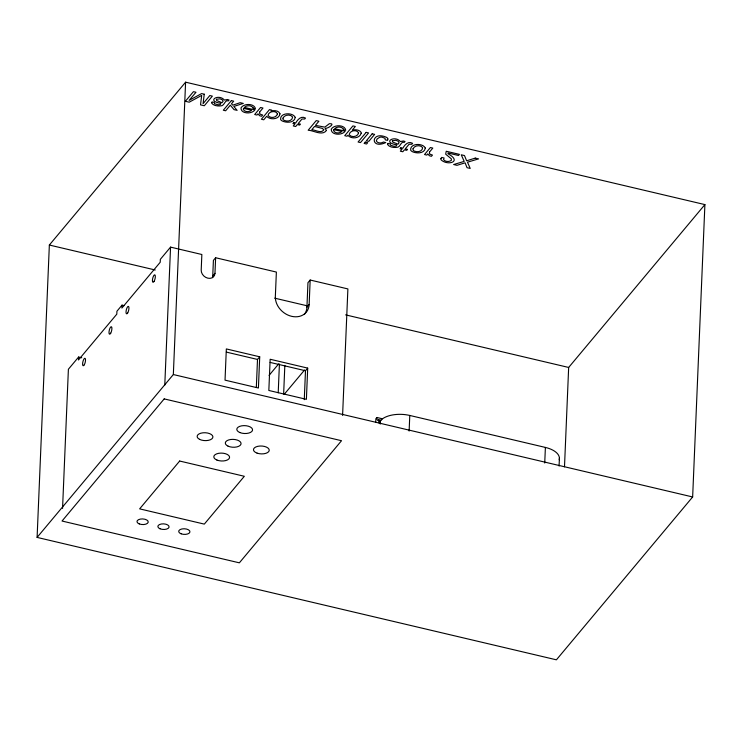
<?xml version="1.0" encoding="UTF-8"?>
<svg xmlns="http://www.w3.org/2000/svg" width="742" height="742" viewBox="0 0 742 742"><rect width="100%" height="100%" fill="white"/><g stroke="black" fill="none" stroke-linecap="round" stroke-linejoin="round"><path stroke-width="1.11" d="M37.1 537.403L49.352 245.036L185.593 82.176L704.9 204.597L692.648 496.964L556.407 659.823L37.1 537.403L173.34 374.543L185.593 82.176M62.56 508.381L68.394 369.247L78.606 357.032L81.741 357.774M78.606 357.032L78.485 359.963L116.8 314.163L116.921 311.232L122.031 305.129L124.118 305.621M122.031 305.129L121.911 308.06L160.216 262.26L160.346 259.329L170.558 247.114L201.852 254.497L201.203 270.107A7.439 6.019 39.9 0 0 207.816 278.167A7.439 6.019 39.9 0 0 214.967 273.353L215.625 257.743L276.376 272.064L275.347 296.531A18.262 14.766 39.9 0 0 291.587 316.315A18.262 14.766 39.9 0 0 309.145 304.498L310.175 280.031L347.887 288.926L342.591 415.409M164.78 385.107L170.558 247.114M212.453 277.61A7.439 6.019 39.9 0 0 212.75 275.996L213.408 260.386L215.625 257.743M256.342 387.194L257.502 359.443L259.719 356.8L226.338 348.925L225.03 380.145L258.411 388.01L259.719 356.8M278.213 392.796L279.409 364.099M283.639 394.076L284.835 365.379M304.341 314.506A18.262 14.766 39.9 0 0 306.938 307.142L307.958 282.674L310.175 280.031M304.276 399.66L305.491 370.759L307.698 368.106L270.153 359.258L268.836 390.468L306.39 399.326L307.698 368.106M375.74 422.059L375.879 418.711L376.899 417.486L382.51 418.813M376.899 417.486A5.639 1.753 -76.7 0 0 378.819 419.824L378.698 422.745L380.405 420.714A22.548 11.278 2.4 0 1 409.779 415.455L545.389 447.426A22.548 11.278 2.4 0 1 559.227 459.715M380.266 424.062L380.405 420.714M409.13 431.065L409.779 415.455M544.73 463.027L545.389 447.426M559.078 466.05L559.403 458.25M564.495 466.839L568.66 367.457L704.9 204.597M212.75 275.996L214.967 273.353M306.938 307.142L309.145 304.498M269.058 375.387L278.723 363.84M284.511 393.983L304.572 369.998M49.352 245.036L155.245 269.995M274.651 298.145L307.318 305.843M345.614 314.877L568.66 367.457M226.347 352.098L257.502 359.443M270.144 362.421L305.491 370.759M378.819 419.824L381.026 420.343M173.34 374.543L692.648 496.964M253.105 107.84L253.105 108.36L255.48 108.926C254.589 103.231 243.784 103.129 241.002 107.878C240.593 114.073 251.992 114.333 254.905 109.899L244.35 107.414C246.53 105.141 251.371 105.067 253.105 107.84M282.999 118.108L282.99 119.202A3.552 1.781 2.4 0 0 284.538 120.492C287.497 121.818 292.422 120.853 292.608 117.013C290.484 113.98 284.464 114.565 282.999 118.108M343.37 129.117L343.37 129.646L345.753 130.202C344.854 124.517 334.058 124.406 331.266 129.164C330.858 135.35 342.257 135.61 345.169 131.186L334.623 128.691C336.803 126.418 341.635 126.344 343.37 129.117M413.053 148.771L413.044 149.856A3.552 1.781 2.4 0 0 414.592 151.155C417.551 152.481 422.476 151.516 422.662 147.667C420.538 144.644 414.509 145.219 413.053 148.771M295.242 117.384C294.565 122.727 287.321 122.922 283.314 121.419A6.418 3.209 2.4 0 1 280.662 119.62C279.558 112.552 292.793 112.051 295.242 117.384M425.296 148.048C424.619 153.39 417.366 153.585 413.368 152.082A6.418 3.209 2.4 0 1 410.716 150.274C409.612 143.215 422.847 142.714 425.296 148.048M279.994 113.823C279.14 119.601 270.014 120.176 266.666 116.309L263.744 119.805L261.388 119.249L269.476 109.584L271.702 110.113L270.951 111.012C273.974 110.215 278.779 110.4 279.994 113.823M387.871 139.023L387.574 140.396L385.219 139.848L385.033 138.327L382.065 137.149A3.209 1.605 2.4 0 0 379.542 137.363L377.14 138.921L376.305 140.841C377.279 143.41 381.388 143.456 383.401 142.019L385.747 142.575C369.683 149.958 370.917 130.138 386.638 137.4A5.342 2.671 2.4 0 1 387.871 139.023M440.961 158.593L440.887 159.641C447.352 166.245 462.758 161.663 448.047 153.807L448.001 153.01L458.519 155.486L459.446 154.373L446.239 151.257L445.682 154.178L451.322 158.816L451.377 160.318C449.3 162.099 445.024 161.904 443.521 159.502L444.096 158L441.638 157.425L440.961 158.593M358.581 132.837C357.969 136.806 351.81 137.789 349.389 134.97L349.278 134.302C350.066 130.351 356.781 129.312 358.581 132.837M204.245 94.206L203.085 103.657L209.828 95.523L212.36 96.126L204.31 105.754L200.516 104.863L201.694 95.393L189.21 102.192L185.379 101.292L193.439 91.665L195.99 92.258L189.127 100.374L201.601 93.585L204.245 94.206M211.73 102.535L211.646 103.11C213.752 106.05 218.593 106.356 221.951 105.707C224.585 104.872 225.188 99.437 228.36 100.893L229.083 100.022L227.516 99.511L224.381 100.068C218.76 93.251 205.627 101.06 220.875 103.351L220.226 104.641L218.027 104.798L214.531 103.713L214.355 102.433L212.101 101.904L211.73 102.535M387.686 144.013L387.602 144.588C389.708 147.528 394.54 147.834 397.897 147.185C400.532 146.35 401.144 140.915 404.307 142.381L405.039 141.499L403.472 140.989L400.337 141.546C394.716 134.729 381.583 142.547 396.822 144.838L396.182 146.118L393.983 146.276L390.487 145.2L390.311 143.911L388.057 143.382L387.686 144.013M277.462 113.851C276.599 117.848 270.255 118.711 268.038 115.483C268.316 111.319 275.968 110.057 277.462 113.851M323.772 129.692C321.546 134.07 315.016 129.655 311.779 129.748L314.534 126.455L322.325 128.403L323.772 129.692M361.215 133.245C359.703 138.652 351.114 139.292 347.859 135.313L347.08 136.25L344.733 135.693L352.923 125.908L355.335 126.474L352.339 130.063C355.26 129.423 359.221 129.609 361.066 132.326L361.215 133.245M216.404 99.307L216.701 100.56L222.053 102.684L223.147 101.2L222.136 99.688L219.91 98.816L216.404 99.307M392.36 140.794L392.657 142.037L398 144.161L399.094 142.677L398.092 141.165L395.866 140.294L392.36 140.794M243.636 108.369L243.274 109.269C244.461 112.339 249.46 112.265 251.631 110.252L243.636 108.369M333.9 129.646L333.548 130.555C334.725 133.625 339.725 133.541 341.904 131.538L333.9 129.646M259.607 112.098L259.811 114.027L262.631 115.038L261.583 116.281L259.533 115.687L258.003 113.832L256.992 115.047L254.692 114.509L260.563 107.488L262.983 108.054L259.607 112.098M429.442 152.129L429.655 154.067L432.465 155.078L431.427 156.321L429.368 155.727L427.837 153.872L426.826 155.087L424.526 154.54L430.397 147.519L432.818 148.094L429.442 152.129M326.452 130.499C322.186 136.213 313.449 130.332 308.162 130.24L316.222 120.603L318.893 121.234L315.443 125.37L324.848 127.132L329.337 123.701C336.117 123.061 327.908 128.783 325.126 128.375L326.452 130.499M231.374 100.606L223.314 110.233L225.633 110.781L230.317 105.188L234.027 109.64L237.125 110.363L233.813 106.44L243.302 103.416L240.213 102.684L232.765 105.169L231.495 103.787L233.693 101.153L231.374 100.606M293.749 122.56L292.942 123.524L294.889 123.988L293.248 125.945L295.696 126.52L297.338 124.563L299.638 125.101L300.445 124.137L298.145 123.599L301.975 119.017L304.73 119.008L305.509 118.08C301.233 115.529 297.672 119.471 295.696 123.024L293.749 122.56M366.14 132.373L358.08 142.01L360.501 142.575L368.561 132.948L366.14 132.373M365.25 142.093L364.127 143.429L366.594 144.013L367.707 142.677L365.25 142.093M372.187 133.801L366.344 140.785L368.802 141.37L374.645 134.376L372.187 133.801M164.195 398.899L62.031 521.032L239.36 562.835L341.524 440.711L164.195 398.899M400.847 147.806L400.04 148.771L401.988 149.235L400.346 151.192L402.795 151.767L404.436 149.81L406.727 150.348L407.534 149.383L405.243 148.845L409.074 144.263L411.829 144.254L412.608 143.327C408.332 140.776 404.77 144.727 402.795 148.27L400.847 147.806M179.657 461.032L139.644 508.864L204.319 524.112L244.331 476.281L179.657 461.032M475.27 158.102L466.635 160.801L464.473 155.551L461.246 154.79L464.186 161.394L453.631 164.529L456.979 165.318L465.104 162.823L467.024 167.683L470.205 168.434L467.506 162.183L478.59 158.881L475.27 158.102M228.035 446.137A7.893 3.942 2.4 0 0 240.937 444.3A7.893 3.942 2.4 0 0 230.604 439.505A7.893 3.942 2.4 0 0 228.035 446.137M239.916 432.567A7.893 3.942 2.4 0 0 252.512 430.314A7.893 3.942 2.4 0 0 241.632 425.843A7.893 3.942 2.4 0 0 239.916 432.567M199.505 439.32A7.893 3.942 2.4 0 0 212.666 437.901A7.893 3.942 2.4 0 0 202.918 432.809A7.893 3.942 2.4 0 0 199.505 439.32M257.094 453.139A7.893 3.942 2.4 0 0 269.235 450.394A7.893 3.942 2.4 0 0 257.743 446.332A7.893 3.942 2.4 0 0 257.094 453.139M216.933 460.049A7.893 3.942 2.4 0 0 229.528 457.795A7.893 3.942 2.4 0 0 218.649 453.316A7.893 3.942 2.4 0 0 216.933 460.049M139.273 523.917A5.639 2.82 2.4 0 0 148.205 522.229A5.639 2.82 2.4 0 0 140.331 519.094A5.639 2.82 2.4 0 0 139.273 523.917M160.003 528.777A5.639 2.82 2.4 0 0 169.046 527.237A5.639 2.82 2.4 0 0 161.357 523.991A5.639 2.82 2.4 0 0 160.003 528.777M181.141 533.813A5.639 2.82 2.4 0 0 189.943 531.977A5.639 2.82 2.4 0 0 181.892 528.963A5.639 2.82 2.4 0 0 181.141 533.813M154.113 281.311A3.831 1.187 -76.7 0 0 154.995 274.985A3.831 1.187 -76.7 0 0 152.518 279.363A3.831 1.187 -76.7 0 0 154.113 281.311M127.726 312.855A3.831 1.187 -76.7 0 0 128.607 306.529A3.831 1.187 -76.7 0 0 126.121 310.917A3.831 1.187 -76.7 0 0 127.726 312.855M110.697 333.214A3.831 1.187 -76.7 0 0 111.578 326.888A3.831 1.187 -76.7 0 0 109.093 331.266A3.831 1.187 -76.7 0 0 110.697 333.214M84.3 364.758A3.831 1.187 -76.7 0 0 85.182 358.432A3.831 1.187 -76.7 0 0 82.696 362.819A3.831 1.187 -76.7 0 0 84.3 364.758"/></g></svg>
